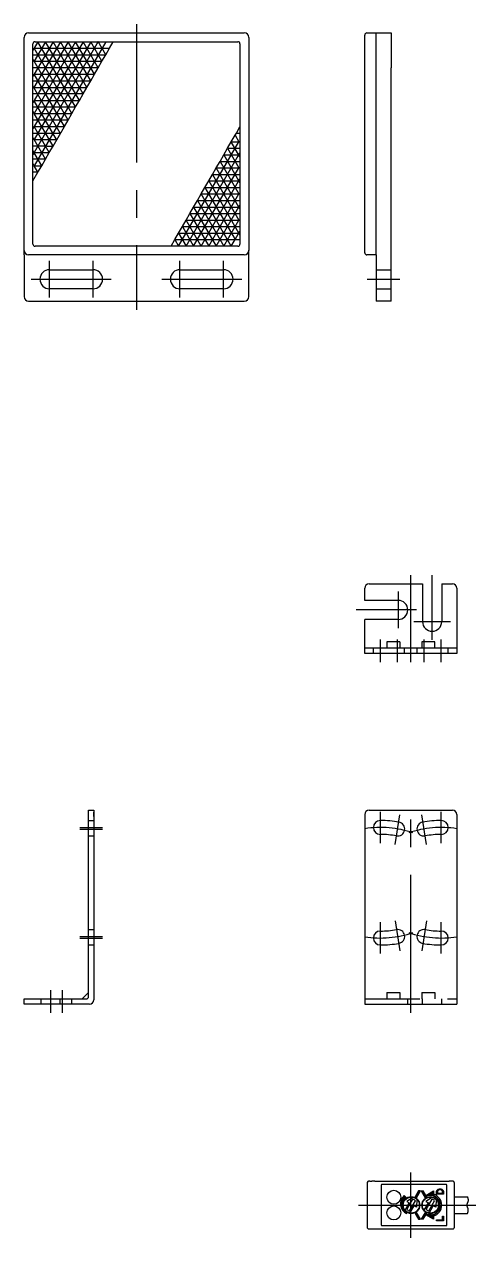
# Model space of a CAD drawing. Extents: x -19 to 104, y -28 to 519.
# Drawn here: x 0 to 103.8, y 240 to 518.8 of the extents above; entities that cross this region are included whole.
import ezdxf

# ---------------------------------------------------------------- set-up
doc = ezdxf.new("R2010")
doc.units = 0
doc.linetypes.add('CENTER', pattern=[50.8, 31.75, -6.35, 6.35, -6.35])
doc.linetypes.add('DASHED', pattern=[19.05, 12.7, -6.35])
doc.layers.get('0').update_dxf_attribs({"linetype": 'CONTINUOUS'})
doc.layers.add('CENTER', color=1, linetype='CONTINUOUS')

# ---------------------------------------------------------------- blocks, each defined once
blk = doc.blocks.new('*U2')
at = {"color": 3, "linetype": 'CONTINUOUS', "extrusion": (0, 0, -1)}
for points in [[(-92.33, 249.67), (-91.27, 250.7), (-91.73, 250.7)], [(-91.27, 250.7), (-92.33, 249.67), (-92.16, 249.16)], [(-92.33, 249.67), (-92.43, 249.49), (-92.16, 249.16)], [(-92.43, 249.49), (-92.33, 249.27), (-92.16, 249.16)], [(-94.12, 250.7), (-94.12, 249.94), (-92.33, 249.67)], [(-94.12, 249.94), (-94.19, 249.55), (-92.33, 249.67)], [(-92.33, 249.67), (-94.19, 249.55), (-92.43, 249.49)], [(-92.43, 249.49), (-92.51, 249.36), (-92.33, 249.27)], [(-94.12, 249.94), (-95.75, 248.53), (-94.19, 249.55)], [(-94.19, 249.55), (-95.75, 248.53), (-95.45, 248.33)], [(-95.75, 248.53), (-95.75, 246.38), (-95.45, 248.33)], [(-95.45, 248.33), (-95.75, 246.38), (-95.45, 246.57)], [(-92.16, 245.74), (-92.33, 245.63), (-91.27, 244.2)], [(-92.33, 245.63), (-92.51, 245.54), (-91.27, 244.2)], [(-92.51, 245.54), (-92.43, 245.41), (-91.27, 244.2)], [(-95.75, 246.38), (-94.12, 244.96), (-94.19, 245.35)], [(-95.45, 246.57), (-95.75, 246.38), (-94.19, 245.35)], [(-92.43, 245.41), (-92.33, 245.24), (-91.27, 244.2)], [(-92.33, 245.24), (-91.73, 244.2), (-91.27, 244.2)], [(-92.43, 245.41), (-94.19, 245.35), (-92.33, 245.24)], [(-94.19, 245.35), (-94.12, 244.96), (-92.33, 245.24)], [(-92.33, 245.24), (-94.12, 244.96), (-94.12, 244.2)]]:
    blk.add_solid(points, dxfattribs=at)
blk = doc.blocks.new('*U3')
at = {"color": 3, "linetype": 'CONTINUOUS', "extrusion": (0, 0, -1)}
for points in [[(-87.37, 249.67), (-87.78, 249.18), (-86.53, 248.26)], [(-87.78, 249.18), (-86.96, 248.04), (-86.53, 248.26)], [(-86.53, 248.26), (-86.96, 248.04), (-86.74, 246.63)], [(-86.96, 248.04), (-87.04, 246.65), (-86.74, 246.63)], [(-87.04, 246.65), (-87.98, 245.61), (-86.74, 246.63)], [(-86.74, 246.63), (-87.98, 245.61), (-87.92, 245.49)]]:
    blk.add_solid(points, dxfattribs=at)
blk = doc.blocks.new('*U4')
at = {"color": 3, "linetype": 'CONTINUOUS'}
for points in [[(90.03, 245.63), (89.85, 245.54), (91.09, 244.2)], [(89.85, 245.54), (90.62, 244.2), (91.09, 244.2)], [(90.2, 245.74), (90.03, 245.63), (91.09, 244.2)]]:
    blk.add_solid(points, dxfattribs=at)
blk = doc.blocks.new('*U5')
at = {"color": 3, "linetype": 'CONTINUOUS'}
for points in [[(89.85, 249.36), (91.09, 250.7), (90.62, 250.7)], [(91.09, 250.7), (89.85, 249.36), (90.03, 249.27)], [(91.09, 250.7), (90.03, 249.27), (90.2, 249.16)]]:
    blk.add_solid(points, dxfattribs=at)
blk = doc.blocks.new('*U6')
at = {"color": 3, "linetype": 'CONTINUOUS', "extrusion": (0, 0, -1)}
for points in [[(-94.81, 244.05), (-96.38, 243.83), (-94.81, 243.83)], [(-96.38, 243.83), (-94.81, 244.05), (-96.19, 244.05)], [(-96.19, 244.05), (-96.19, 244.88), (-96.38, 244.88)], [(-96.38, 244.88), (-96.38, 243.83), (-96.19, 244.05)]]:
    blk.add_solid(points, dxfattribs=at)
blk = doc.blocks.new('*U7')
at = {"color": 3, "linetype": 'CONTINUOUS', "extrusion": (0, 0, -1)}
for points in [[(-95.09, 251.05), (-96.1, 251.04), (-95, 250.97)], [(-96.1, 251.04), (-96.19, 250.96), (-95, 250.97)], [(-96, 251.1), (-96.1, 251.04), (-95.09, 251.05)], [(-95.19, 251.1), (-96, 251.1), (-95.09, 251.05)], [(-95.88, 251.14), (-96, 251.1), (-95.19, 251.1)], [(-95.31, 251.14), (-95.88, 251.14), (-95.19, 251.1)], [(-95.75, 251.17), (-95.88, 251.14), (-95.31, 251.14)], [(-95.45, 251.17), (-95.75, 251.17), (-95.31, 251.14)], [(-95.6, 251.17), (-95.75, 251.17), (-95.45, 251.17)], [(-94.82, 250.62), (-95, 250.57), (-94.81, 250.51)], [(-95, 250.57), (-95, 250.5), (-94.81, 250.51)], [(-94.81, 250.51), (-95, 250.5), (-94.81, 249.95)], [(-95, 250.5), (-95, 250.17), (-94.81, 249.95)], [(-96.19, 250.17), (-96.38, 249.95), (-94.81, 249.95)], [(-94.81, 249.95), (-95, 250.17), (-96.19, 250.17)], [(-94.84, 250.72), (-95.04, 250.68), (-94.82, 250.62)], [(-95.04, 250.68), (-95.02, 250.63), (-94.82, 250.62)], [(-95.02, 250.63), (-95, 250.57), (-94.82, 250.62)], [(-94.88, 250.81), (-95.11, 250.79), (-94.84, 250.72)], [(-95.11, 250.79), (-95.07, 250.74), (-94.84, 250.72)], [(-95.07, 250.74), (-95.04, 250.68), (-94.84, 250.72)], [(-94.93, 250.89), (-95.18, 250.85), (-94.88, 250.81)], [(-95.18, 250.85), (-95.11, 250.79), (-94.88, 250.81)], [(-95, 250.97), (-95.48, 250.95), (-94.93, 250.89)], [(-95.48, 250.95), (-95.37, 250.93), (-94.93, 250.89)], [(-95.37, 250.93), (-95.27, 250.9), (-94.93, 250.89)], [(-95.27, 250.9), (-95.18, 250.85), (-94.93, 250.89)], [(-95, 250.97), (-96.19, 250.96), (-95.6, 250.96)], [(-95, 250.97), (-95.6, 250.96), (-95.48, 250.95)], [(-96.19, 250.96), (-95.72, 250.95), (-95.6, 250.96)], [(-96.19, 250.96), (-96.26, 250.89), (-95.72, 250.95)], [(-95.72, 250.95), (-96.26, 250.89), (-95.83, 250.93)], [(-95.83, 250.93), (-96.26, 250.89), (-95.92, 250.89)], [(-95.92, 250.89), (-96.26, 250.89), (-96.01, 250.85)], [(-96.26, 250.89), (-96.31, 250.81), (-96.01, 250.85)], [(-96.01, 250.85), (-96.31, 250.81), (-96.08, 250.78)], [(-96.31, 250.81), (-96.35, 250.72), (-96.08, 250.78)], [(-96.08, 250.78), (-96.35, 250.72), (-96.12, 250.74)], [(-96.12, 250.74), (-96.35, 250.72), (-96.15, 250.69)], [(-96.35, 250.72), (-96.37, 250.62), (-96.15, 250.69)], [(-96.15, 250.69), (-96.37, 250.62), (-96.18, 250.63)], [(-96.18, 250.63), (-96.37, 250.62), (-96.19, 250.57)], [(-96.37, 250.62), (-96.38, 250.51), (-96.19, 250.57)], [(-96.19, 250.57), (-96.38, 250.51), (-96.19, 250.5)], [(-96.38, 250.51), (-96.38, 249.95), (-96.19, 250.5)], [(-96.19, 250.5), (-96.38, 249.95), (-96.19, 250.17)]]:
    blk.add_solid(points, dxfattribs=at)

msp = doc.modelspace()

# ---------------------------------------------------------------- linework, layer by layer
at = {"color": 7, "linetype": 'CONTINUOUS'}
for p, q in [((1, 516.84), (50.6, 516.84)), ((78.28, 466.34), (78.28, 516.34)), ((78.78, 516.84), (80.88, 516.84)), ((80.88, 465.84), (80.88, 516.84)), ((80.88, 516.84), (84.38, 516.84)), ((84.38, 516.84), (84.38, 508.84)), ((0, 466.84), (0, 515.84)), ((2, 512.84), (2, 514.34)), ((2.29, 513.34), (2, 512.84)), ((8.35, 514.84), (2.19, 504.34)), ((17.01, 514.85), (2.28, 489.34)), ((13.54, 514.84), (2.28, 495.34)), ((18.74, 514.84), (2.29, 486.34)), ((15.28, 514.84), (2.29, 492.34)), ((11.8, 514.84), (2.29, 498.34)), ((10.08, 514.84), (2.29, 501.34)), ((4.89, 514.84), (2.29, 510.34)), ((6.62, 514.84), (2.29, 507.34)), ((3.15, 514.84), (2.29, 513.34)), ((10.95, 498.34), (2.29, 513.34)), ((2.29, 513.34), (19.61, 513.34)), ((2.5, 514.84), (3.15, 514.84)), ((11.81, 499.84), (3.15, 514.84)), ((3.15, 514.84), (4.89, 514.84)), ((12.68, 501.34), (4.89, 514.84)), ((4.89, 514.84), (6.62, 514.84)), ((13.55, 502.84), (6.62, 514.84)), ((6.62, 514.84), (8.35, 514.84)), ((14.41, 504.34), (8.35, 514.84)), ((8.35, 514.84), (10.08, 514.84)), ((10.08, 514.84), (11.8, 514.84)), ((15.28, 505.84), (10.08, 514.84)), ((16.14, 507.34), (11.8, 514.84)), ((11.8, 514.84), (13.54, 514.84)), ((13.54, 514.84), (15.28, 514.84)), ((17, 508.84), (13.54, 514.84)), ((15.28, 514.84), (18.74, 514.84)), ((17.87, 510.35), (15.28, 514.84)), ((18.74, 511.84), (17.01, 514.85)), ((18.74, 514.84), (20.48, 514.84)), ((18.74, 511.84), (19.61, 513.34)), ((19.61, 513.34), (20.48, 514.84)), ((20.48, 514.84), (49.1, 514.84)), ((49.6, 514.34), (49.6, 495.29)), ((51.6, 515.84), (51.6, 466.93)), ((2, 511.84), (2, 512.84)), ((2, 511.84), (18.74, 511.84)), ((2, 510.84), (2, 511.84)), ((2.29, 510.34), (2, 510.84)), ((2, 508.84), (2, 510.84)), ((17.87, 510.35), (18.74, 511.84)), ((17, 508.84), (2, 508.84)), ((2, 506.84), (2, 508.84)), ((2.29, 510.34), (17.87, 510.35)), ((10.08, 496.84), (2.29, 510.34)), ((16.14, 507.34), (17, 508.84)), ((17, 508.84), (17.87, 510.35)), ((84.38, 455.24), (84.38, 508.84)), ((2.29, 507.34), (2, 506.84)), ((2, 505.84), (2, 506.84)), ((2, 505.84), (15.28, 505.84)), ((2, 504.67), (2, 505.84)), ((2.29, 507.34), (16.14, 507.34)), ((9.22, 495.34), (2.29, 507.34)), ((14.41, 504.34), (15.28, 505.84)), ((15.28, 505.84), (16.14, 507.34)), ((2.19, 504.34), (2, 504.67)), ((2, 502.84), (2, 504.67)), ((13.55, 502.84), (2, 502.84)), ((2, 500.84), (2, 502.84)), ((2.19, 504.34), (14.41, 504.34)), ((8.25, 493.84), (2.19, 504.34)), ((12.68, 501.34), (13.55, 502.84)), ((13.55, 502.84), (14.41, 504.34)), ((2.24, 501.26), (2, 500.84)), ((2, 499.84), (2, 500.84)), ((2, 499.84), (11.81, 499.84)), ((2, 498.84), (2, 499.84)), ((2.29, 501.34), (2.24, 501.26)), ((7.38, 492.34), (2.24, 501.26)), ((2.29, 501.34), (12.68, 501.34)), ((10.95, 498.34), (11.81, 499.84)), ((11.81, 499.84), (12.68, 501.34)), ((2, 496.84), (2, 498.84)), ((2.29, 498.34), (2, 498.84)), ((10.08, 496.84), (2, 496.84)), ((2, 494.86), (2, 496.84)), ((2.29, 498.34), (10.95, 498.34)), ((6.62, 490.84), (2.29, 498.34)), ((9.22, 495.34), (10.08, 496.84)), ((10.08, 496.84), (10.95, 498.34)), ((2.28, 495.34), (2, 494.86)), ((2, 493.84), (2, 494.86)), ((2, 493.84), (8.25, 493.84)), ((2, 492.84), (2, 493.84)), ((5.75, 489.34), (2.28, 495.34)), ((2.28, 495.34), (9.22, 495.34)), ((6.62, 490.84), (9.22, 495.34)), ((48.48, 493.34), (48.77, 493.84)), ((48.77, 493.84), (49.6, 495.29)), ((48.77, 493.84), (49.6, 493.84)), ((49.6, 495.29), (49.6, 493.84)), ((49.6, 493.84), (49.6, 491.84)), ((2.29, 492.34), (2, 492.84)), ((2, 490.84), (2, 492.84)), ((4.89, 487.84), (2.29, 492.34)), ((2.29, 492.34), (7.38, 492.34)), ((35.49, 467.84), (49.34, 491.84)), ((46.74, 490.34), (47.61, 491.84)), ((47.61, 491.84), (48.48, 493.34)), ((49.6, 488.4), (47.61, 491.84)), ((47.61, 491.84), (49.34, 491.84)), ((48.48, 493.34), (49.34, 491.84)), ((49.34, 491.84), (49.6, 491.84)), ((49.6, 491.84), (49.6, 490.34)), ((5.25, 490.84), (2, 490.84)), ((2, 489.84), (2, 490.84)), ((4.02, 486.34), (2, 489.84)), ((2, 488.86), (2, 489.84)), ((2.28, 489.34), (2, 488.86)), ((2, 487.84), (2, 488.86)), ((2.28, 489.34), (5.75, 489.34)), ((4.89, 487.84), (5.75, 489.34)), ((5.25, 490.84), (6.62, 490.84)), ((5.75, 489.34), (6.62, 490.84)), ((37.22, 467.84), (49.6, 489.29)), ((45.01, 487.34), (45.88, 488.84)), ((45.88, 488.84), (46.74, 490.34)), ((45.88, 488.84), (49.6, 482.4)), ((45.88, 488.84), (49.6, 488.84)), ((46.74, 490.34), (49.34, 485.84)), ((46.74, 490.34), (49.6, 490.34)), ((49.6, 490.34), (49.6, 489.29)), ((49.6, 489.29), (49.6, 488.84)), ((49.6, 488.84), (49.6, 488.4)), ((49.6, 488.4), (49.6, 487.34)), ((4.89, 487.84), (2, 487.84)), ((2, 486.84), (2, 487.84)), ((2.29, 486.34), (2, 486.84)), ((2, 484.84), (2, 486.84)), ((2.29, 486.34), (4.02, 486.34)), ((3.15, 484.84), (2.29, 486.34)), ((3.15, 484.84), (4.02, 486.34)), ((4.02, 486.34), (4.89, 487.84)), ((38.94, 467.84), (49.34, 485.84)), ((43.28, 484.34), (44.15, 485.84)), ((44.15, 485.84), (45.01, 487.34)), ((44.15, 485.84), (49.34, 485.84)), ((49.6, 476.4), (44.15, 485.84)), ((45.01, 487.34), (49.6, 487.34)), ((45.01, 487.34), (49.33, 479.84)), ((49.34, 485.84), (49.6, 485.84)), ((49.6, 487.34), (49.6, 485.84)), ((49.6, 485.84), (49.6, 484.34)), ((2, 482.84), (3.15, 484.84)), ((3.15, 484.84), (2, 484.84)), ((2, 482.84), (2, 484.84)), ((2, 468.34), (2, 482.84)), ((40.67, 467.84), (49.6, 483.31)), ((41.55, 481.34), (42.41, 482.84)), ((42.41, 482.84), (43.28, 484.34)), ((42.41, 482.84), (49.6, 482.84)), ((42.41, 482.84), (49.6, 470.4)), ((43.28, 484.34), (49.6, 484.34)), ((43.28, 484.34), (49.34, 473.84)), ((49.6, 484.34), (49.6, 483.31)), ((49.6, 483.31), (49.6, 482.84)), ((49.6, 482.84), (49.6, 482.4)), ((39.82, 478.34), (40.68, 479.84)), ((40.68, 479.84), (41.55, 481.34)), ((40.68, 479.84), (49.33, 479.84)), ((47.61, 467.84), (40.68, 479.84)), ((41.55, 481.34), (49.6, 481.34)), ((41.55, 481.34), (48.48, 469.34)), ((42.41, 467.85), (49.33, 479.84)), ((49.33, 479.84), (49.6, 479.84)), ((49.6, 482.4), (49.6, 481.34)), ((49.6, 481.34), (49.6, 479.84)), ((49.6, 479.84), (49.6, 478.34)), ((38.95, 476.84), (39.82, 478.34)), ((39.82, 478.34), (49.6, 478.34)), ((39.82, 478.34), (45.88, 467.84)), ((44.15, 467.84), (49.6, 477.29)), ((49.6, 478.34), (49.6, 477.29)), ((49.6, 477.29), (49.6, 476.84)), ((37.22, 473.84), (38.08, 475.34)), ((38.08, 475.34), (38.95, 476.84)), ((38.08, 475.34), (49.6, 475.34)), ((38.08, 475.34), (42.41, 467.85)), ((38.95, 476.84), (49.6, 476.84)), ((38.95, 476.84), (44.15, 467.84)), ((49.6, 476.84), (49.6, 476.4)), ((49.6, 476.4), (49.6, 475.34)), ((49.6, 475.34), (49.6, 473.84)), ((35.49, 470.84), (36.35, 472.34)), ((36.35, 472.34), (37.22, 473.84)), ((36.35, 472.34), (49.6, 472.34)), ((36.35, 472.34), (38.94, 467.84)), ((37.22, 473.84), (49.34, 473.84)), ((40.67, 467.84), (37.22, 473.84)), ((45.88, 467.84), (49.34, 473.84)), ((49.34, 473.84), (49.6, 473.84)), ((49.6, 473.84), (49.6, 472.34)), ((49.6, 472.34), (49.6, 471.29)), ((33.75, 467.84), (34.62, 469.34)), ((34.62, 469.34), (35.49, 470.84)), ((34.62, 469.34), (48.48, 469.34)), ((34.62, 469.34), (35.49, 467.84)), ((35.49, 470.84), (49.6, 470.84)), ((35.49, 470.84), (37.22, 467.84)), ((47.61, 467.84), (48.48, 469.34)), ((48.48, 469.34), (49.6, 471.29)), ((48.48, 469.34), (49.6, 469.34)), ((49.6, 471.29), (49.6, 470.84)), ((49.6, 470.84), (49.6, 470.4)), ((49.6, 470.4), (49.6, 469.34)), ((49.6, 469.34), (49.6, 468.34)), ((0, 465.84), (0, 466.84)), ((0, 465.84), (0, 456.24)), ((21, 465.84), (1, 465.84)), ((33.75, 467.84), (2.5, 467.84)), ((50.6, 465.84), (21, 465.84)), ((35.49, 467.84), (33.75, 467.84)), ((37.22, 467.84), (35.49, 467.84)), ((38.94, 467.84), (37.22, 467.84)), ((40.67, 467.84), (38.94, 467.84)), ((44.15, 467.84), (40.67, 467.84)), ((45.88, 467.84), (44.15, 467.84)), ((47.61, 467.84), (45.88, 467.84)), ((49.1, 467.84), (47.61, 467.84)), ((51.6, 465.84), (51.6, 466.93)), ((51.6, 466.93), (51.6, 466.84)), ((51.6, 456.24), (51.6, 465.84)), ((80.88, 465.84), (78.78, 465.84)), ((80.88, 465.84), (80.88, 455.24)), ((5.8, 462.44), (15.8, 462.44)), ((35.8, 462.44), (45.8, 462.44)), ((15.8, 458.04), (5.8, 458.04)), ((45.8, 458.04), (35.8, 458.04)), ((1, 455.24), (50.6, 455.24)), ((84.38, 455.24), (80.88, 455.24)), ((78.28, 386.44), (78.28, 389.24)), ((79.28, 390.24), (91.58, 390.24)), ((91.58, 390.24), (91.58, 381.54)), ((95.98, 390.24), (98.48, 390.24)), ((95.98, 390.24), (95.98, 381.54)), ((99.48, 389.24), (99.48, 375.44)), ((85.98, 386.44), (78.28, 386.44)), ((78.28, 375.44), (78.28, 382.04)), ((85.98, 382.04), (78.28, 382.04)), ((86.38, 376.94), (83.38, 376.94)), ((83.38, 376.94), (83.38, 375.44)), ((86.38, 376.94), (86.38, 375.44)), ((94.38, 376.94), (91.38, 376.94)), ((91.38, 376.94), (91.38, 375.44)), ((94.38, 375.44), (94.38, 376.94)), ((99.48, 375.44), (78.28, 375.44)), ((78.28, 374.24), (78.28, 375.44)), ((99.48, 374.24), (78.28, 374.24)), ((99.48, 374.24), (78.28, 374.24)), ((99.48, 375.44), (99.48, 374.24)), ((14.8, 295.34), (14.8, 338.24)), ((14.8, 338.24), (16, 338.24)), ((16, 338.24), (16, 294.64)), ((16, 337.74), (16, 336.74)), ((16, 336.74), (16, 337.74)), ((79.28, 338.24), (98.48, 338.24)), ((78.28, 337.24), (78.28, 314.04)), ((99.48, 337.24), (99.48, 293.64)), ((81.88, 332.66), (81.88, 332.65)), ((95.88, 332.66), (95.88, 332.65)), ((78.28, 314.04), (78.28, 293.64)), ((81.88, 310.43), (81.88, 310.44)), ((95.88, 310.43), (95.88, 310.44)), ((13.3, 294.84), (14.8, 296.34)), ((14.8, 295.34), (14.8, 296.34)), ((0, 294.84), (3.8, 294.84)), ((0, 293.64), (0, 294.84)), ((3.8, 293.64), (0, 293.64)), ((3.8, 294.84), (8.2, 294.84)), ((3.8, 294.84), (3.8, 293.64)), ((8.2, 293.64), (3.8, 293.64)), ((8.2, 294.84), (13.3, 294.84)), ((8.2, 294.84), (8.2, 293.64)), ((15, 293.64), (8.2, 293.64)), ((13.3, 294.84), (14.3, 294.84)), ((78.28, 293.64), (99.48, 293.64)), ((78.88, 252.65), (78.88, 242.25)), ((79.44, 252.95), (79.18, 252.95)), ((79.44, 252.95), (79.94, 252.95)), ((80.58, 252.95), (79.94, 252.95)), ((80.58, 252.95), (97.68, 252.95)), ((82.08, 252.01), (82.08, 242.89)), ((97.04, 252.15), (82.22, 252.15)), ((95, 250.97), (95.09, 251.05)), ((95.09, 251.05), (95.19, 251.1)), ((95.19, 251.1), (95.31, 251.14)), ((95.31, 251.14), (95.45, 251.17)), ((95.45, 251.17), (95.6, 251.17)), ((95.6, 251.17), (95.75, 251.17)), ((95.75, 251.17), (95.88, 251.14)), ((95.88, 251.14), (96, 251.1)), ((96, 251.1), (96.1, 251.04)), ((96.1, 251.04), (96.19, 250.96)), ((97.18, 242.89), (97.18, 252.01)), ((98.58, 252.95), (97.68, 252.95)), ((98.88, 252.65), (98.88, 242.25)), ((86.58, 249.25), (86.58, 249.25)), ((86.58, 249.25), (86.58, 249.25)), ((86.58, 249.25), (86.58, 249.25)), ((86.58, 249.25), (86.58, 249.25)), ((86.58, 249.25), (86.58, 249.25)), ((86.58, 249.25), (86.58, 249.25)), ((86.58, 249.25), (86.58, 249.25)), ((86.58, 249.25), (86.58, 249.25)), ((86.58, 249.25), (86.58, 249.25)), ((86.58, 249.25), (86.58, 249.25)), ((87.37, 249.67), (87.78, 249.18)), ((89.47, 249.24), (87.96, 248.28)), ((87.96, 248.28), (88.52, 247.95)), ((88, 246.46), (89.36, 248.8)), ((88.61, 246.11), (89.96, 248.45)), ((90.62, 250.7), (89.85, 249.36)), ((90.11, 249.14), (90.11, 249.14)), ((90.2, 249.16), (91.09, 250.7)), ((90.28, 248.77), (90.21, 246.98)), ((91.09, 250.7), (90.62, 250.7)), ((91.27, 250.7), (91.73, 250.7)), ((91.27, 250.7), (92.16, 249.16)), ((92.33, 249.67), (91.73, 250.7)), ((92.33, 249.67), (94.12, 250.7)), ((93.87, 249.24), (92.35, 248.28)), ((92.35, 248.28), (92.92, 247.95)), ((92.4, 246.46), (93.76, 248.8)), ((92.51, 249.36), (92.43, 249.49)), ((93.01, 246.11), (94.36, 248.45)), ((94.12, 250.7), (94.12, 249.94)), ((94.68, 248.77), (94.61, 246.98)), ((94.81, 250.51), (94.82, 250.62)), ((94.81, 249.95), (94.81, 250.51)), ((96.38, 249.95), (94.81, 249.95)), ((94.82, 250.62), (94.84, 250.72)), ((94.84, 250.72), (94.88, 250.81)), ((94.88, 250.81), (94.93, 250.89)), ((94.93, 250.89), (95, 250.97)), ((95.02, 250.63), (95, 250.57)), ((95, 250.57), (95, 250.5)), ((95, 250.5), (95, 250.17)), ((95, 250.17), (96.19, 250.17)), ((95.04, 250.68), (95.02, 250.63)), ((95.07, 250.74), (95.04, 250.68)), ((95.11, 250.79), (95.07, 250.74)), ((95.18, 250.85), (95.11, 250.79)), ((95.27, 250.9), (95.18, 250.85)), ((95.37, 250.93), (95.27, 250.9)), ((95.48, 250.95), (95.37, 250.93)), ((95.6, 250.96), (95.48, 250.95)), ((95.72, 250.95), (95.6, 250.96)), ((95.83, 250.93), (95.72, 250.95)), ((95.92, 250.89), (95.83, 250.93)), ((96.01, 250.85), (95.92, 250.89)), ((96.08, 250.78), (96.01, 250.85)), ((96.12, 250.74), (96.08, 250.78)), ((96.15, 250.69), (96.12, 250.74)), ((96.18, 250.63), (96.15, 250.69)), ((96.19, 250.57), (96.18, 250.63)), ((96.19, 250.96), (96.26, 250.89)), ((96.19, 250.5), (96.19, 250.57)), ((96.19, 250.17), (96.19, 250.5)), ((96.26, 250.89), (96.31, 250.81)), ((96.31, 250.81), (96.35, 250.72)), ((96.35, 250.72), (96.37, 250.62)), ((96.37, 250.62), (96.38, 250.51)), ((96.38, 250.51), (96.38, 249.95)), ((98.88, 249.35), (101.94, 249.35)), ((86.58, 245.65), (86.58, 245.65)), ((86.58, 245.65), (86.58, 245.65)), ((86.58, 245.65), (86.58, 245.65)), ((86.58, 245.65), (86.58, 245.65)), ((86.58, 245.65), (86.58, 245.65)), ((86.58, 245.65), (86.58, 245.65)), ((86.58, 245.65), (86.58, 245.65)), ((86.58, 245.65), (86.58, 245.65)), ((86.58, 245.65), (86.58, 245.65)), ((86.58, 245.65), (86.58, 245.65)), ((87.55, 246.28), (88.52, 247.95)), ((87.92, 245.49), (87.98, 245.61)), ((88.68, 245.63), (89.64, 247.3)), ((90.21, 246.98), (89.64, 247.3)), ((89.78, 248.14), (89.78, 248.14)), ((89.78, 248.14), (89.78, 248.14)), ((89.78, 248.14), (89.78, 248.14)), ((89.78, 248.14), (89.78, 248.14)), ((89.78, 248.14), (89.78, 248.14)), ((89.78, 248.14), (89.78, 248.14)), ((89.78, 248.14), (89.78, 248.14)), ((89.78, 248.14), (89.78, 248.14)), ((89.85, 245.54), (90.62, 244.2)), ((91.09, 244.2), (90.2, 245.74)), ((90.83, 247.45), (90.83, 247.45)), ((90.83, 247.45), (90.83, 247.45)), ((90.83, 247.45), (90.83, 247.45)), ((90.83, 247.45), (90.83, 247.45)), ((90.83, 247.45), (90.83, 247.45)), ((90.83, 247.45), (90.83, 247.45)), ((90.83, 247.45), (90.83, 247.45)), ((90.83, 247.45), (90.83, 247.45)), ((90.83, 247.45), (90.83, 247.45)), ((90.83, 247.45), (90.83, 247.45)), ((92.16, 245.74), (91.27, 244.2)), ((91.95, 246.28), (92.92, 247.95)), ((92.43, 245.41), (92.51, 245.54)), ((93.08, 245.63), (94.04, 247.3)), ((94.61, 246.98), (94.04, 247.3)), ((94.18, 248.14), (94.18, 248.14)), ((94.18, 248.14), (94.18, 248.14)), ((94.18, 248.14), (94.18, 248.14)), ((94.18, 248.14), (94.18, 248.14)), ((98.88, 245.55), (101.94, 245.55)), ((82.22, 242.75), (97.04, 242.75)), ((90.62, 244.2), (91.09, 244.2)), ((91.73, 244.2), (91.27, 244.2)), ((91.73, 244.2), (92.33, 245.24)), ((94.12, 244.2), (92.33, 245.24)), ((93.64, 244.39), (93.65, 244.4)), ((94.12, 244.96), (94.12, 244.2)), ((94.81, 243.83), (94.81, 244.05)), ((94.81, 244.05), (96.19, 244.05)), ((96.38, 243.83), (94.81, 243.83)), ((96.19, 244.05), (96.19, 244.88)), ((96.19, 244.88), (96.38, 244.88)), ((96.38, 244.88), (96.38, 243.83)), ((79.44, 241.95), (79.18, 241.95)), ((79.94, 241.95), (79.44, 241.95)), ((80.58, 241.95), (79.94, 241.95)), ((97.68, 241.95), (80.58, 241.95)), ((98.58, 241.95), (97.68, 241.95))]:
    msp.add_line(p, q, dxfattribs=at)
at = {"color": 3, "linetype": 'DASHED'}
for p, q in [((80.88, 462.44), (84.38, 462.44)), ((80.88, 458.04), (84.38, 458.04)), ((80.28, 374.24), (80.28, 375.44)), ((87.4, 374.24), (87.4, 375.44)), ((90.35, 374.24), (90.35, 375.44)), ((97.48, 374.24), (97.48, 375.44)), ((14.8, 335.84), (16, 335.84)), ((14.8, 332.29), (16, 332.29)), ((14.8, 310.8), (16, 310.8)), ((14.8, 307.25), (16, 307.25)), ((83.38, 296.34), (86.38, 296.34)), ((83.38, 296.34), (83.38, 294.84)), ((86.38, 296.34), (86.38, 294.84)), ((91.38, 296.34), (94.38, 296.34)), ((91.38, 296.34), (91.38, 294.84)), ((94.38, 296.34), (94.38, 294.84)), ((10.9, 294.84), (10.9, 293.64)), ((78.28, 294.84), (99.48, 294.84)), ((88.18, 293.64), (88.18, 294.84)), ((91.58, 293.64), (91.58, 294.84)), ((95.98, 293.64), (95.98, 294.84))]:
    msp.add_line(p, q, dxfattribs=at)
at = {"color": 7}
for points in [[(82.22, 252.15, 0), (82.22, 252.15, 0), (82.22, 252.15, 0), (82.22, 252.15, 0), (82.21, 252.15, 0), (82.21, 252.15, 0), (82.21, 252.15, 0), (82.21, 252.15, 0), (82.21, 252.15, 0), (82.21, 252.15, 0), (82.21, 252.15, 0), (82.21, 252.15, 0), (82.21, 252.15, 0), (82.21, 252.15, 0), (82.2, 252.15, 0), (82.2, 252.15, 0), (82.2, 252.15, 0), (82.2, 252.15, 0), (82.2, 252.15, 0), (82.2, 252.15, 0), (82.2, 252.15, 0), (82.2, 252.15, 0), (82.2, 252.15, 0), (82.2, 252.15, 0), (82.19, 252.15, 0), (82.19, 252.15, 0), (82.19, 252.15, 0), (82.19, 252.15, 0), (82.19, 252.15, 0), (82.19, 252.15, 0), (82.19, 252.15, 0), (82.19, 252.15, 0), (82.19, 252.15, 0), (82.19, 252.15, 0), (82.18, 252.15, 0), (82.18, 252.15, 0), (82.18, 252.15, 0), (82.18, 252.15, 0), (82.18, 252.15, 0), (82.18, 252.15, 0), (82.18, 252.15, 0), (82.18, 252.15, 0), (82.18, 252.15, 0), (82.18, 252.15, 0), (82.18, 252.15, 0), (82.17, 252.15, 0), (82.17, 252.15, 0), (82.17, 252.15, 0), (82.17, 252.15, 0), (82.17, 252.15, 0), (82.17, 252.14, 0), (82.17, 252.14, 0), (82.17, 252.14, 0), (82.17, 252.14, 0), (82.17, 252.14, 0), (82.17, 252.14, 0), (82.16, 252.14, 0), (82.16, 252.14, 0), (82.16, 252.14, 0), (82.16, 252.14, 0), (82.16, 252.14, 0), (82.16, 252.14, 0), (82.16, 252.14, 0), (82.16, 252.14, 0), (82.16, 252.14, 0), (82.16, 252.14, 0), (82.16, 252.14, 0), (82.15, 252.14, 0), (82.15, 252.14, 0), (82.15, 252.14, 0), (82.15, 252.14, 0), (82.15, 252.14, 0), (82.15, 252.14, 0), (82.15, 252.14, 0), (82.15, 252.13, 0), (82.15, 252.13, 0), (82.15, 252.13, 0), (82.15, 252.13, 0), (82.15, 252.13, 0), (82.14, 252.13, 0), (82.14, 252.13, 0), (82.14, 252.13, 0), (82.14, 252.13, 0), (82.14, 252.13, 0), (82.14, 252.13, 0), (82.14, 252.13, 0), (82.14, 252.13, 0), (82.14, 252.13, 0), (82.14, 252.13, 0), (82.14, 252.13, 0), (82.14, 252.13, 0), (82.13, 252.13, 0), (82.13, 252.12, 0), (82.13, 252.12, 0), (82.13, 252.12, 0), (82.13, 252.12, 0), (82.13, 252.12, 0), (82.13, 252.12, 0), (82.13, 252.12, 0), (82.13, 252.12, 0), (82.13, 252.12, 0), (82.13, 252.12, 0), (82.13, 252.12, 0), (82.13, 252.12, 0), (82.12, 252.12, 0), (82.12, 252.12, 0), (82.12, 252.12, 0), (82.12, 252.12, 0), (82.12, 252.12, 0), (82.12, 252.11, 0), (82.12, 252.11, 0), (82.12, 252.11, 0), (82.12, 252.11, 0), (82.12, 252.11, 0), (82.12, 252.11, 0), (82.12, 252.11, 0), (82.12, 252.11, 0), (82.12, 252.11, 0), (82.11, 252.11, 0), (82.11, 252.11, 0), (82.11, 252.11, 0), (82.11, 252.11, 0), (82.11, 252.1, 0), (82.11, 252.1, 0), (82.11, 252.1, 0), (82.11, 252.1, 0), (82.11, 252.1, 0), (82.11, 252.1, 0), (82.11, 252.1, 0), (82.11, 252.1, 0), (82.11, 252.1, 0), (82.11, 252.1, 0), (82.11, 252.1, 0), (82.11, 252.1, 0), (82.1, 252.1, 0), (82.1, 252.09, 0), (82.1, 252.09, 0), (82.1, 252.09, 0), (82.1, 252.09, 0), (82.1, 252.09, 0), (82.1, 252.09, 0), (82.1, 252.09, 0), (82.1, 252.09, 0), (82.1, 252.09, 0), (82.1, 252.09, 0), (82.1, 252.09, 0), (82.1, 252.09, 0), (82.1, 252.09, 0), (82.1, 252.08, 0), (82.1, 252.08, 0), (82.1, 252.08, 0), (82.1, 252.08, 0), (82.1, 252.08, 0), (82.09, 252.08, 0), (82.09, 252.08, 0), (82.09, 252.08, 0), (82.09, 252.08, 0), (82.09, 252.08, 0), (82.09, 252.07, 0), (82.09, 252.07, 0), (82.09, 252.07, 0), (82.09, 252.07, 0), (82.09, 252.07, 0), (82.09, 252.07, 0), (82.09, 252.07, 0), (82.09, 252.07, 0), (82.09, 252.07, 0), (82.09, 252.07, 0), (82.09, 252.07, 0), (82.09, 252.07, 0), (82.09, 252.06, 0), (82.09, 252.06, 0), (82.09, 252.06, 0), (82.09, 252.06, 0), (82.09, 252.06, 0), (82.09, 252.06, 0), (82.09, 252.06, 0), (82.09, 252.06, 0), (82.09, 252.06, 0), (82.09, 252.06, 0), (82.09, 252.06, 0), (82.09, 252.06, 0), (82.08, 252.05, 0), (82.08, 252.05, 0), (82.08, 252.05, 0), (82.08, 252.05, 0), (82.08, 252.05, 0), (82.08, 252.05, 0), (82.08, 252.05, 0), (82.08, 252.05, 0), (82.08, 252.05, 0), (82.08, 252.04, 0), (82.08, 252.04, 0), (82.08, 252.04, 0), (82.08, 252.04, 0), (82.08, 252.04, 0), (82.08, 252.04, 0), (82.08, 252.04, 0), (82.08, 252.04, 0), (82.08, 252.04, 0), (82.08, 252.04, 0), (82.08, 252.03, 0), (82.08, 252.03, 0), (82.08, 252.03, 0), (82.08, 252.03, 0), (82.08, 252.03, 0), (82.08, 252.03, 0), (82.08, 252.03, 0), (82.08, 252.03, 0), (82.08, 252.03, 0), (82.08, 252.03, 0), (82.08, 252.03, 0), (82.08, 252.03, 0), (82.08, 252.02, 0), (82.08, 252.02, 0), (82.08, 252.02, 0), (82.08, 252.02, 0), (82.08, 252.02, 0), (82.08, 252.02, 0), (82.08, 252.02, 0), (82.08, 252.02, 0), (82.08, 252.02, 0), (82.08, 252.01, 0), (82.08, 252.01, 0)], [(97.18, 252.01, 0), (97.18, 252.01, 0), (97.18, 252.02, 0), (97.18, 252.02, 0), (97.18, 252.02, 0), (97.18, 252.02, 0), (97.18, 252.02, 0), (97.18, 252.02, 0), (97.18, 252.02, 0), (97.18, 252.02, 0), (97.18, 252.02, 0), (97.18, 252.03, 0), (97.18, 252.03, 0), (97.18, 252.03, 0), (97.18, 252.03, 0), (97.18, 252.03, 0), (97.18, 252.03, 0), (97.18, 252.03, 0), (97.18, 252.03, 0), (97.18, 252.03, 0), (97.18, 252.03, 0), (97.18, 252.03, 0), (97.18, 252.03, 0), (97.18, 252.04, 0), (97.18, 252.04, 0), (97.18, 252.04, 0), (97.18, 252.04, 0), (97.18, 252.04, 0), (97.18, 252.04, 0), (97.17, 252.04, 0), (97.17, 252.04, 0), (97.17, 252.04, 0), (97.17, 252.04, 0), (97.17, 252.05, 0), (97.17, 252.05, 0), (97.17, 252.05, 0), (97.17, 252.05, 0), (97.17, 252.05, 0), (97.17, 252.05, 0), (97.17, 252.05, 0), (97.17, 252.05, 0), (97.17, 252.05, 0), (97.17, 252.06, 0), (97.17, 252.06, 0), (97.17, 252.06, 0), (97.17, 252.06, 0), (97.17, 252.06, 0), (97.17, 252.06, 0), (97.17, 252.06, 0), (97.17, 252.06, 0), (97.17, 252.06, 0), (97.17, 252.06, 0), (97.17, 252.06, 0), (97.17, 252.06, 0), (97.17, 252.07, 0), (97.17, 252.07, 0), (97.17, 252.07, 0), (97.17, 252.07, 0), (97.17, 252.07, 0), (97.17, 252.07, 0), (97.17, 252.07, 0), (97.17, 252.07, 0), (97.17, 252.07, 0), (97.17, 252.07, 0), (97.17, 252.07, 0), (97.16, 252.07, 0), (97.16, 252.08, 0), (97.16, 252.08, 0), (97.16, 252.08, 0), (97.16, 252.08, 0), (97.16, 252.08, 0), (97.16, 252.08, 0), (97.16, 252.08, 0), (97.16, 252.08, 0), (97.16, 252.08, 0), (97.16, 252.08, 0), (97.16, 252.09, 0), (97.16, 252.09, 0), (97.16, 252.09, 0), (97.16, 252.09, 0), (97.16, 252.09, 0), (97.16, 252.09, 0), (97.16, 252.09, 0), (97.16, 252.09, 0), (97.16, 252.09, 0), (97.16, 252.09, 0), (97.15, 252.09, 0), (97.15, 252.09, 0), (97.15, 252.09, 0), (97.15, 252.1, 0), (97.15, 252.1, 0), (97.15, 252.1, 0), (97.15, 252.1, 0), (97.15, 252.1, 0), (97.15, 252.1, 0), (97.15, 252.1, 0), (97.15, 252.1, 0), (97.15, 252.1, 0), (97.15, 252.1, 0), (97.15, 252.1, 0), (97.15, 252.1, 0), (97.15, 252.1, 0), (97.14, 252.11, 0), (97.14, 252.11, 0), (97.14, 252.11, 0), (97.14, 252.11, 0), (97.14, 252.11, 0), (97.14, 252.11, 0), (97.14, 252.11, 0), (97.14, 252.11, 0), (97.14, 252.11, 0), (97.14, 252.11, 0), (97.14, 252.11, 0), (97.14, 252.11, 0), (97.14, 252.11, 0), (97.14, 252.12, 0), (97.14, 252.12, 0), (97.13, 252.12, 0), (97.13, 252.12, 0), (97.13, 252.12, 0), (97.13, 252.12, 0), (97.13, 252.12, 0), (97.13, 252.12, 0), (97.13, 252.12, 0), (97.13, 252.12, 0), (97.13, 252.12, 0), (97.13, 252.12, 0), (97.13, 252.12, 0), (97.13, 252.12, 0), (97.13, 252.12, 0), (97.12, 252.12, 0), (97.12, 252.12, 0), (97.12, 252.13, 0), (97.12, 252.13, 0), (97.12, 252.13, 0), (97.12, 252.13, 0), (97.12, 252.13, 0), (97.12, 252.13, 0), (97.12, 252.13, 0), (97.12, 252.13, 0), (97.12, 252.13, 0), (97.12, 252.13, 0), (97.11, 252.13, 0), (97.11, 252.13, 0), (97.11, 252.13, 0), (97.11, 252.13, 0), (97.11, 252.13, 0), (97.11, 252.13, 0), (97.11, 252.13, 0), (97.11, 252.13, 0), (97.11, 252.14, 0), (97.11, 252.14, 0), (97.11, 252.14, 0), (97.11, 252.14, 0), (97.1, 252.14, 0), (97.1, 252.14, 0), (97.1, 252.14, 0), (97.1, 252.14, 0), (97.1, 252.14, 0), (97.1, 252.14, 0), (97.1, 252.14, 0), (97.1, 252.14, 0), (97.1, 252.14, 0), (97.1, 252.14, 0), (97.1, 252.14, 0), (97.09, 252.14, 0), (97.09, 252.14, 0), (97.09, 252.14, 0), (97.09, 252.14, 0), (97.09, 252.14, 0), (97.09, 252.14, 0), (97.09, 252.14, 0), (97.09, 252.14, 0), (97.09, 252.14, 0), (97.09, 252.15, 0), (97.09, 252.15, 0), (97.08, 252.15, 0), (97.08, 252.15, 0), (97.08, 252.15, 0), (97.08, 252.15, 0), (97.08, 252.15, 0), (97.08, 252.15, 0), (97.08, 252.15, 0), (97.08, 252.15, 0), (97.08, 252.15, 0), (97.08, 252.15, 0), (97.08, 252.15, 0), (97.07, 252.15, 0), (97.07, 252.15, 0), (97.07, 252.15, 0), (97.07, 252.15, 0), (97.07, 252.15, 0), (97.07, 252.15, 0), (97.07, 252.15, 0), (97.07, 252.15, 0), (97.07, 252.15, 0), (97.07, 252.15, 0), (97.06, 252.15, 0), (97.06, 252.15, 0), (97.06, 252.15, 0), (97.06, 252.15, 0), (97.06, 252.15, 0), (97.06, 252.15, 0), (97.06, 252.15, 0), (97.06, 252.15, 0), (97.06, 252.15, 0), (97.06, 252.15, 0), (97.06, 252.15, 0), (97.05, 252.15, 0), (97.05, 252.15, 0), (97.05, 252.15, 0), (97.05, 252.15, 0), (97.05, 252.15, 0), (97.05, 252.15, 0), (97.05, 252.15, 0), (97.05, 252.15, 0), (97.05, 252.15, 0), (97.05, 252.15, 0), (97.04, 252.15, 0), (97.04, 252.15, 0), (97.04, 252.15, 0), (97.04, 252.15, 0), (97.04, 252.15, 0), (97.04, 252.15, 0)], [(82.08, 242.89, 0), (82.08, 242.89, 0), (82.08, 242.89, 0), (82.08, 242.89, 0), (82.08, 242.89, 0), (82.08, 242.89, 0), (82.08, 242.89, 0), (82.08, 242.88, 0), (82.08, 242.88, 0), (82.08, 242.88, 0), (82.08, 242.88, 0), (82.08, 242.88, 0), (82.08, 242.88, 0), (82.08, 242.88, 0), (82.08, 242.88, 0), (82.08, 242.88, 0), (82.08, 242.88, 0), (82.08, 242.88, 0), (82.08, 242.88, 0), (82.08, 242.87, 0), (82.08, 242.87, 0), (82.08, 242.87, 0), (82.08, 242.87, 0), (82.08, 242.87, 0), (82.08, 242.87, 0), (82.08, 242.87, 0), (82.08, 242.87, 0), (82.08, 242.87, 0), (82.08, 242.87, 0), (82.08, 242.86, 0), (82.08, 242.86, 0), (82.08, 242.86, 0), (82.08, 242.86, 0), (82.08, 242.86, 0), (82.08, 242.86, 0), (82.08, 242.86, 0), (82.08, 242.86, 0), (82.08, 242.86, 0), (82.08, 242.85, 0), (82.08, 242.85, 0), (82.08, 242.85, 0), (82.08, 242.85, 0), (82.09, 242.85, 0), (82.09, 242.85, 0), (82.09, 242.85, 0), (82.09, 242.85, 0), (82.09, 242.85, 0), (82.09, 242.85, 0), (82.09, 242.85, 0), (82.09, 242.84, 0), (82.09, 242.84, 0), (82.09, 242.84, 0), (82.09, 242.84, 0), (82.09, 242.84, 0), (82.09, 242.84, 0), (82.09, 242.84, 0), (82.09, 242.84, 0), (82.09, 242.84, 0), (82.09, 242.84, 0), (82.09, 242.84, 0), (82.09, 242.84, 0), (82.09, 242.83, 0), (82.09, 242.83, 0), (82.09, 242.83, 0), (82.09, 242.83, 0), (82.09, 242.83, 0), (82.09, 242.83, 0), (82.09, 242.83, 0), (82.09, 242.83, 0), (82.09, 242.83, 0), (82.09, 242.83, 0), (82.1, 242.82, 0), (82.1, 242.82, 0), (82.1, 242.82, 0), (82.1, 242.82, 0), (82.1, 242.82, 0), (82.1, 242.82, 0), (82.1, 242.82, 0), (82.1, 242.82, 0), (82.1, 242.82, 0), (82.1, 242.82, 0), (82.1, 242.82, 0), (82.1, 242.82, 0), (82.1, 242.81, 0), (82.1, 242.81, 0), (82.1, 242.81, 0), (82.1, 242.81, 0), (82.1, 242.81, 0), (82.1, 242.81, 0), (82.1, 242.81, 0), (82.11, 242.81, 0), (82.11, 242.81, 0), (82.11, 242.81, 0), (82.11, 242.81, 0), (82.11, 242.81, 0), (82.11, 242.81, 0), (82.11, 242.81, 0), (82.11, 242.8, 0), (82.11, 242.8, 0), (82.11, 242.8, 0), (82.11, 242.8, 0), (82.11, 242.8, 0), (82.11, 242.8, 0), (82.11, 242.8, 0), (82.11, 242.8, 0), (82.11, 242.8, 0), (82.12, 242.8, 0), (82.12, 242.8, 0), (82.12, 242.8, 0), (82.12, 242.79, 0), (82.12, 242.79, 0), (82.12, 242.79, 0), (82.12, 242.79, 0), (82.12, 242.79, 0), (82.12, 242.79, 0), (82.12, 242.79, 0), (82.12, 242.79, 0), (82.12, 242.79, 0), (82.12, 242.79, 0), (82.12, 242.79, 0), (82.13, 242.79, 0), (82.13, 242.79, 0), (82.13, 242.79, 0), (82.13, 242.79, 0), (82.13, 242.78, 0), (82.13, 242.78, 0), (82.13, 242.78, 0), (82.13, 242.78, 0), (82.13, 242.78, 0), (82.13, 242.78, 0), (82.13, 242.78, 0), (82.13, 242.78, 0), (82.13, 242.78, 0), (82.14, 242.78, 0), (82.14, 242.78, 0), (82.14, 242.78, 0), (82.14, 242.78, 0), (82.14, 242.78, 0), (82.14, 242.78, 0), (82.14, 242.78, 0), (82.14, 242.78, 0), (82.14, 242.78, 0), (82.14, 242.78, 0), (82.14, 242.77, 0), (82.14, 242.77, 0), (82.15, 242.77, 0), (82.15, 242.77, 0), (82.15, 242.77, 0), (82.15, 242.77, 0), (82.15, 242.77, 0), (82.15, 242.77, 0), (82.15, 242.77, 0), (82.15, 242.77, 0), (82.15, 242.77, 0), (82.15, 242.77, 0), (82.15, 242.77, 0), (82.15, 242.77, 0), (82.16, 242.77, 0), (82.16, 242.77, 0), (82.16, 242.77, 0), (82.16, 242.77, 0), (82.16, 242.77, 0), (82.16, 242.76, 0), (82.16, 242.76, 0), (82.16, 242.76, 0), (82.16, 242.76, 0), (82.16, 242.76, 0), (82.16, 242.76, 0), (82.17, 242.76, 0), (82.17, 242.76, 0), (82.17, 242.76, 0), (82.17, 242.76, 0), (82.17, 242.76, 0), (82.17, 242.76, 0), (82.17, 242.76, 0), (82.17, 242.76, 0), (82.17, 242.76, 0), (82.17, 242.76, 0), (82.17, 242.76, 0), (82.18, 242.76, 0), (82.18, 242.76, 0), (82.18, 242.76, 0), (82.18, 242.76, 0), (82.18, 242.76, 0), (82.18, 242.76, 0), (82.18, 242.76, 0), (82.18, 242.76, 0), (82.18, 242.76, 0), (82.18, 242.76, 0), (82.18, 242.76, 0), (82.19, 242.76, 0), (82.19, 242.76, 0), (82.19, 242.76, 0), (82.19, 242.76, 0), (82.19, 242.76, 0), (82.19, 242.76, 0), (82.19, 242.76, 0), (82.19, 242.76, 0), (82.19, 242.76, 0), (82.19, 242.76, 0), (82.2, 242.76, 0), (82.2, 242.76, 0), (82.2, 242.76, 0), (82.2, 242.75, 0), (82.2, 242.75, 0), (82.2, 242.75, 0), (82.2, 242.75, 0), (82.2, 242.75, 0), (82.2, 242.75, 0), (82.2, 242.75, 0), (82.21, 242.75, 0), (82.21, 242.75, 0), (82.21, 242.75, 0), (82.21, 242.75, 0), (82.21, 242.75, 0), (82.21, 242.75, 0), (82.21, 242.75, 0), (82.21, 242.75, 0), (82.21, 242.75, 0), (82.21, 242.75, 0), (82.22, 242.75, 0), (82.22, 242.75, 0), (82.22, 242.75, 0), (82.22, 242.75, 0)], [(97.04, 242.75, 0), (97.04, 242.75, 0), (97.04, 242.75, 0), (97.04, 242.75, 0), (97.04, 242.75, 0), (97.04, 242.75, 0), (97.05, 242.75, 0), (97.05, 242.75, 0), (97.05, 242.75, 0), (97.05, 242.75, 0), (97.05, 242.75, 0), (97.05, 242.75, 0), (97.05, 242.75, 0), (97.05, 242.75, 0), (97.05, 242.75, 0), (97.05, 242.75, 0), (97.06, 242.75, 0), (97.06, 242.75, 0), (97.06, 242.75, 0), (97.06, 242.75, 0), (97.06, 242.75, 0), (97.06, 242.76, 0), (97.06, 242.76, 0), (97.06, 242.76, 0), (97.06, 242.76, 0), (97.06, 242.76, 0), (97.06, 242.76, 0), (97.07, 242.76, 0), (97.07, 242.76, 0), (97.07, 242.76, 0), (97.07, 242.76, 0), (97.07, 242.76, 0), (97.07, 242.76, 0), (97.07, 242.76, 0), (97.07, 242.76, 0), (97.07, 242.76, 0), (97.07, 242.76, 0), (97.08, 242.76, 0), (97.08, 242.76, 0), (97.08, 242.76, 0), (97.08, 242.76, 0), (97.08, 242.76, 0), (97.08, 242.76, 0), (97.08, 242.76, 0), (97.08, 242.76, 0), (97.08, 242.76, 0), (97.08, 242.76, 0), (97.08, 242.76, 0), (97.09, 242.76, 0), (97.09, 242.76, 0), (97.09, 242.76, 0), (97.09, 242.76, 0), (97.09, 242.76, 0), (97.09, 242.76, 0), (97.09, 242.76, 0), (97.09, 242.76, 0), (97.09, 242.76, 0), (97.09, 242.76, 0), (97.09, 242.76, 0), (97.1, 242.76, 0), (97.1, 242.76, 0), (97.1, 242.76, 0), (97.1, 242.77, 0), (97.1, 242.77, 0), (97.1, 242.77, 0), (97.1, 242.77, 0), (97.1, 242.77, 0), (97.1, 242.77, 0), (97.1, 242.77, 0), (97.1, 242.77, 0), (97.11, 242.77, 0), (97.11, 242.77, 0), (97.11, 242.77, 0), (97.11, 242.77, 0), (97.11, 242.77, 0), (97.11, 242.77, 0), (97.11, 242.77, 0), (97.11, 242.77, 0), (97.11, 242.77, 0), (97.11, 242.77, 0), (97.11, 242.77, 0), (97.11, 242.78, 0), (97.12, 242.78, 0), (97.12, 242.78, 0), (97.12, 242.78, 0), (97.12, 242.78, 0), (97.12, 242.78, 0), (97.12, 242.78, 0), (97.12, 242.78, 0), (97.12, 242.78, 0), (97.12, 242.78, 0), (97.12, 242.78, 0), (97.12, 242.78, 0), (97.12, 242.78, 0), (97.13, 242.78, 0), (97.13, 242.78, 0), (97.13, 242.78, 0), (97.13, 242.78, 0), (97.13, 242.78, 0), (97.13, 242.78, 0), (97.13, 242.79, 0), (97.13, 242.79, 0), (97.13, 242.79, 0), (97.13, 242.79, 0), (97.13, 242.79, 0), (97.13, 242.79, 0), (97.13, 242.79, 0), (97.14, 242.79, 0), (97.14, 242.79, 0), (97.14, 242.79, 0), (97.14, 242.79, 0), (97.14, 242.79, 0), (97.14, 242.79, 0), (97.14, 242.79, 0), (97.14, 242.79, 0), (97.14, 242.8, 0), (97.14, 242.8, 0), (97.14, 242.8, 0), (97.14, 242.8, 0), (97.14, 242.8, 0), (97.14, 242.8, 0), (97.14, 242.8, 0), (97.15, 242.8, 0), (97.15, 242.8, 0), (97.15, 242.8, 0), (97.15, 242.8, 0), (97.15, 242.8, 0), (97.15, 242.81, 0), (97.15, 242.81, 0), (97.15, 242.81, 0), (97.15, 242.81, 0), (97.15, 242.81, 0), (97.15, 242.81, 0), (97.15, 242.81, 0), (97.15, 242.81, 0), (97.15, 242.81, 0), (97.15, 242.81, 0), (97.15, 242.81, 0), (97.16, 242.81, 0), (97.16, 242.81, 0), (97.16, 242.81, 0), (97.16, 242.82, 0), (97.16, 242.82, 0), (97.16, 242.82, 0), (97.16, 242.82, 0), (97.16, 242.82, 0), (97.16, 242.82, 0), (97.16, 242.82, 0), (97.16, 242.82, 0), (97.16, 242.82, 0), (97.16, 242.82, 0), (97.16, 242.82, 0), (97.16, 242.82, 0), (97.16, 242.83, 0), (97.16, 242.83, 0), (97.16, 242.83, 0), (97.16, 242.83, 0), (97.16, 242.83, 0), (97.16, 242.83, 0), (97.17, 242.83, 0), (97.17, 242.83, 0), (97.17, 242.83, 0), (97.17, 242.83, 0), (97.17, 242.84, 0), (97.17, 242.84, 0), (97.17, 242.84, 0), (97.17, 242.84, 0), (97.17, 242.84, 0), (97.17, 242.84, 0), (97.17, 242.84, 0), (97.17, 242.84, 0), (97.17, 242.84, 0), (97.17, 242.84, 0), (97.17, 242.84, 0), (97.17, 242.84, 0), (97.17, 242.85, 0), (97.17, 242.85, 0), (97.17, 242.85, 0), (97.17, 242.85, 0), (97.17, 242.85, 0), (97.17, 242.85, 0), (97.17, 242.85, 0), (97.17, 242.85, 0), (97.17, 242.85, 0), (97.17, 242.85, 0), (97.17, 242.85, 0), (97.17, 242.86, 0), (97.17, 242.86, 0), (97.17, 242.86, 0), (97.17, 242.86, 0), (97.17, 242.86, 0), (97.17, 242.86, 0), (97.17, 242.86, 0), (97.17, 242.86, 0), (97.17, 242.86, 0), (97.18, 242.87, 0), (97.18, 242.87, 0), (97.18, 242.87, 0), (97.18, 242.87, 0), (97.18, 242.87, 0), (97.18, 242.87, 0), (97.18, 242.87, 0), (97.18, 242.87, 0), (97.18, 242.87, 0), (97.18, 242.87, 0), (97.18, 242.88, 0), (97.18, 242.88, 0), (97.18, 242.88, 0), (97.18, 242.88, 0), (97.18, 242.88, 0), (97.18, 242.88, 0), (97.18, 242.88, 0), (97.18, 242.88, 0), (97.18, 242.88, 0), (97.18, 242.88, 0), (97.18, 242.88, 0), (97.18, 242.88, 0), (97.18, 242.89, 0), (97.18, 242.89, 0), (97.18, 242.89, 0), (97.18, 242.89, 0), (97.18, 242.89, 0), (97.18, 242.89, 0), (97.18, 242.89, 0)]]:
    msp.add_polyline3d(points, dxfattribs=at)
at = {"color": 3}
msp.add_polyline3d([(101.94, 245.55, 0), (101.94, 245.57, 0), (101.95, 245.59, 0), (101.96, 245.6, 0), (101.96, 245.62, 0), (101.97, 245.64, 0), (101.97, 245.66, 0), (101.98, 245.68, 0), (101.98, 245.69, 0), (101.99, 245.71, 0), (101.99, 245.73, 0), (102, 245.75, 0), (102, 245.76, 0), (102.01, 245.78, 0), (102.01, 245.8, 0), (102.02, 245.81, 0), (102.02, 245.83, 0), (102.03, 245.85, 0), (102.03, 245.87, 0), (102.04, 245.88, 0), (102.04, 245.9, 0), (102.05, 245.92, 0), (102.05, 245.94, 0), (102.05, 245.95, 0), (102.06, 245.97, 0), (102.06, 245.99, 0), (102.06, 246.01, 0), (102.07, 246.02, 0), (102.07, 246.04, 0), (102.07, 246.06, 0), (102.08, 246.08, 0), (102.08, 246.09, 0), (102.08, 246.11, 0), (102.08, 246.13, 0), (102.09, 246.15, 0), (102.09, 246.16, 0), (102.09, 246.18, 0), (102.09, 246.2, 0), (102.09, 246.22, 0), (102.09, 246.23, 0), (102.09, 246.25, 0), (102.1, 246.27, 0), (102.1, 246.28, 0), (102.1, 246.3, 0), (102.1, 246.32, 0), (102.1, 246.34, 0), (102.1, 246.35, 0), (102.09, 246.37, 0), (102.09, 246.39, 0), (102.09, 246.41, 0), (102.09, 246.42, 0), (102.09, 246.44, 0), (102.09, 246.46, 0), (102.08, 246.47, 0), (102.08, 246.49, 0), (102.08, 246.51, 0), (102.08, 246.53, 0), (102.07, 246.54, 0), (102.07, 246.56, 0), (102.06, 246.58, 0), (102.06, 246.59, 0), (102.05, 246.61, 0), (102.05, 246.63, 0), (102.04, 246.65, 0), (102.04, 246.66, 0), (102.03, 246.68, 0), (102.03, 246.7, 0), (102.02, 246.71, 0), (102.02, 246.73, 0), (102.01, 246.75, 0), (102, 246.76, 0), (102, 246.78, 0), (101.99, 246.8, 0), (101.98, 246.81, 0), (101.98, 246.83, 0), (101.97, 246.85, 0), (101.96, 246.87, 0), (101.96, 246.88, 0), (101.95, 246.9, 0), (101.94, 246.92, 0), (101.94, 246.93, 0), (101.93, 246.95, 0), (101.92, 246.97, 0), (101.92, 246.98, 0), (101.91, 247, 0), (101.9, 247.02, 0), (101.9, 247.03, 0), (101.89, 247.05, 0), (101.89, 247.07, 0), (101.88, 247.09, 0), (101.87, 247.1, 0), (101.87, 247.12, 0), (101.86, 247.14, 0), (101.86, 247.15, 0), (101.85, 247.17, 0), (101.85, 247.19, 0), (101.84, 247.2, 0), (101.84, 247.22, 0), (101.83, 247.24, 0), (101.83, 247.25, 0), (101.83, 247.27, 0), (101.82, 247.29, 0), (101.82, 247.3, 0), (101.82, 247.32, 0), (101.81, 247.34, 0), (101.81, 247.35, 0), (101.81, 247.37, 0), (101.81, 247.39, 0), (101.81, 247.4, 0), (101.81, 247.42, 0), (101.81, 247.44, 0), (101.81, 247.45, 0), (101.81, 247.47, 0), (101.81, 247.49, 0), (101.81, 247.5, 0), (101.81, 247.52, 0), (101.81, 247.54, 0), (101.82, 247.55, 0), (101.82, 247.57, 0), (101.82, 247.59, 0), (101.83, 247.6, 0), (101.83, 247.62, 0), (101.83, 247.64, 0), (101.84, 247.65, 0), (101.84, 247.67, 0), (101.85, 247.69, 0), (101.85, 247.7, 0), (101.86, 247.72, 0), (101.86, 247.74, 0), (101.87, 247.75, 0), (101.88, 247.77, 0), (101.88, 247.79, 0), (101.89, 247.8, 0), (101.9, 247.82, 0), (101.9, 247.84, 0), (101.91, 247.85, 0), (101.92, 247.87, 0), (101.92, 247.89, 0), (101.93, 247.9, 0), (101.94, 247.92, 0), (101.94, 247.94, 0), (101.95, 247.95, 0), (101.96, 247.97, 0), (101.97, 247.99, 0), (101.97, 248, 0), (101.98, 248.02, 0), (101.99, 248.04, 0), (102, 248.05, 0), (102, 248.07, 0), (102.01, 248.09, 0), (102.02, 248.1, 0), (102.03, 248.12, 0), (102.03, 248.14, 0), (102.04, 248.15, 0), (102.05, 248.17, 0), (102.05, 248.19, 0), (102.06, 248.21, 0), (102.06, 248.22, 0), (102.07, 248.24, 0), (102.08, 248.25, 0), (102.08, 248.27, 0), (102.09, 248.29, 0), (102.09, 248.31, 0), (102.1, 248.32, 0), (102.1, 248.34, 0), (102.11, 248.36, 0), (102.11, 248.37, 0), (102.11, 248.39, 0), (102.12, 248.41, 0), (102.12, 248.42, 0), (102.12, 248.44, 0), (102.13, 248.46, 0), (102.13, 248.47, 0), (102.13, 248.49, 0), (102.13, 248.51, 0), (102.13, 248.53, 0), (102.14, 248.54, 0), (102.14, 248.56, 0), (102.14, 248.58, 0), (102.14, 248.59, 0), (102.14, 248.61, 0), (102.14, 248.63, 0), (102.13, 248.65, 0), (102.13, 248.66, 0), (102.13, 248.68, 0), (102.13, 248.7, 0), (102.13, 248.71, 0), (102.13, 248.73, 0), (102.12, 248.75, 0), (102.12, 248.76, 0), (102.12, 248.78, 0), (102.11, 248.8, 0), (102.11, 248.82, 0), (102.11, 248.83, 0), (102.1, 248.85, 0), (102.1, 248.87, 0), (102.1, 248.89, 0), (102.09, 248.9, 0), (102.09, 248.92, 0), (102.08, 248.94, 0), (102.08, 248.96, 0), (102.07, 248.97, 0), (102.07, 248.99, 0), (102.06, 249.01, 0), (102.06, 249.02, 0), (102.05, 249.04, 0), (102.05, 249.06, 0), (102.04, 249.08, 0), (102.03, 249.09, 0), (102.03, 249.11, 0), (102.02, 249.13, 0), (102.02, 249.15, 0), (102.01, 249.16, 0), (102, 249.18, 0), (102, 249.2, 0), (101.99, 249.21, 0), (101.99, 249.23, 0), (101.98, 249.25, 0), (101.97, 249.27, 0), (101.97, 249.28, 0), (101.96, 249.3, 0), (101.95, 249.32, 0), (101.95, 249.34, 0), (101.94, 249.35, 0)], dxfattribs=at)
at = {"color": 7, "linetype": 'CONTINUOUS'}
for centre, radius in [((84.98, 249.25), 1.6), ((88.98, 247.45), 1.95), ((88.98, 247.45), 1.85), ((93.38, 247.45), 1.95), ((93.38, 247.45), 1.85), ((84.98, 245.65), 1.6)]:
    msp.add_circle(centre, radius, dxfattribs=at)
for centre, radius, start, end in [((1, 515.84), 1, 90, 180), ((50.6, 515.84), 1, 0, 90), ((78.78, 516.34), 0.5, 90, 180), ((2.5, 514.34), 0.5, 90, 180), ((49.1, 514.34), 0.5, 0, 90), ((1, 466.84), 1, 180, 270), ((2.5, 468.34), 0.5, 180, 270), ((49.1, 468.34), 0.5, 270, 0), ((50.6, 466.84), 1, 270, 0), ((78.78, 466.34), 0.5, 180, 270), ((5.8, 460.24), 2.2, 90, 270), ((15.8, 460.24), 2.2, 270, 90), ((35.8, 460.24), 2.2, 90, 270), ((45.8, 460.24), 2.2, 270, 90), ((1, 456.24), 1, 180, 270), ((50.6, 456.24), 1, 270, 0), ((79.28, 389.24), 1, 90, 180), ((98.48, 389.24), 1, 0, 90), ((85.98, 384.24), 2.2, 270, 90), ((93.78, 381.54), 2.2, 180, 0), ((79.28, 337.24), 1, 90, 180), ((98.48, 337.24), 1, 0, 90), ((81.88, 334.24), 1.6, 90, 270), ((81.94, 311.24), 24.6, 80.1322, 90.1322), ((85.87, 333.89), 1.6, 260, 80), ((91.88, 333.89), 1.6, 100, 280), ((95.82, 311.24), 24.6, 89.8678, 99.8678), ((95.88, 334.24), 1.6, 270, 90), ((81.88, 311.24), 21.4, 80, 90), ((95.88, 311.24), 21.4, 90, 100), ((81.88, 308.84), 1.6, 90, 270), ((81.88, 331.84), 21.4, 270, 280), ((85.87, 309.19), 1.6, 280, 100), ((91.88, 309.19), 1.6, 80, 260), ((95.88, 331.84), 21.4, 260, 270), ((95.88, 308.84), 1.6, 270, 90), ((81.94, 331.85), 24.6, 269.8678, 279.8678), ((95.82, 331.85), 24.6, 260.1322, 270.1322), ((14.3, 295.34), 0.5, 270, 0), ((15, 294.64), 1, 270, 0), ((79.18, 252.65), 0.3, 90, 180), ((98.58, 252.65), 0.3, 0, 90), ((88.98, 247.75), 2.5, 130, 245), ((88.98, 247.45), 2.1, 124.7313, 241.5387), ((88.98, 247.45), 1.4, 45.5448, 74.4998), ((88.98, 247.45), 2.1, 54.535, 65.465), ((93.38, 247.45), 2.1, 114.535, 125.465), ((93.38, 247.45), 2.25, 245.0997, 114.9003), ((93.38, 247.45), 1.4, 45.5987, 74.4998), ((93.38, 247.45), 2.6, 286.6628, 73.3372), ((88.98, 247.45), 1.4, 225.5987, 254.4552), ((88.98, 247.45), 2.1, 294.535, 305.465), ((93.38, 247.45), 2.1, 234.535, 245.465), ((93.38, 247.45), 1.4, 225.5987, 254.4552), ((79.18, 242.25), 0.3, 180, 270), ((98.58, 242.25), 0.3, 270, 0)]:
    msp.add_arc(centre, radius, start, end, dxfattribs=at)
at = {"layer": 'CENTER', "color": 1, "linetype": 'CENTER'}
for p, q in [((25.8, 518.84), (25.8, 453.24)), ((5.8, 456.04), (5.8, 464.44)), ((15.8, 464.44), (15.8, 456.04)), ((35.8, 456.04), (35.8, 464.44)), ((45.8, 456.04), (45.8, 464.44)), ((1.6, 460.24), (20, 460.24)), ((31.6, 460.24), (50, 460.24)), ((78.88, 460.24), (86.38, 460.24)), ((88.88, 372.24), (88.88, 392.24)), ((93.78, 377.34), (93.78, 392.24)), ((85.98, 388.44), (85.98, 380.04)), ((90.18, 384.24), (76.28, 384.24)), ((97.98, 381.54), (89.58, 381.54)), ((81.88, 372.24), (81.88, 377.44)), ((85.8, 372.24), (85.8, 377.44)), ((91.95, 372.24), (91.95, 377.44)), ((95.88, 372.24), (95.88, 377.44)), ((81.88, 330.64), (81.88, 337.84)), ((88.88, 291.64), (88.88, 340.24)), ((95.88, 330.64), (95.88, 337.84)), ((85.28, 330.34), (86.37, 337.18)), ((92.47, 330.34), (91.39, 337.18)), ((12.8, 334.24), (18, 334.24)), ((12.8, 333.89), (18, 333.89)), ((81.88, 305.24), (81.88, 312.45)), ((85.28, 312.75), (86.37, 305.91)), ((92.47, 312.75), (91.39, 305.91)), ((95.88, 305.24), (95.88, 312.45)), ((12.8, 309.19), (18, 309.19)), ((12.8, 308.84), (18, 308.84)), ((6, 296.84), (6, 291.64)), ((8.7, 296.84), (8.7, 291.64)), ((88.88, 239.95), (88.88, 254.95)), ((76.88, 247.45), (103.81, 247.45))]:
    msp.add_line(p, q, dxfattribs=at)
for centre, start, end in [((81.88, 311.24), 71.0173, 98.9579), ((95.88, 311.24), 81.0421, 108.9827), ((81.88, 331.84), 261.0421, 288.9827), ((95.88, 331.84), 251.0173, 278.9579)]:
    msp.add_arc(centre, 23, start, end, dxfattribs=at)

# ---------------------------------------------------------------- block references
at = {"color": 3, "linetype": 'CONTINUOUS'}
for name in ['*U7', '*U3', '*U5', '*U2', '*U4', '*U6']:
    msp.add_blockref(name, (0, 0), dxfattribs=at)

doc.saveas('drawing.dxf')
